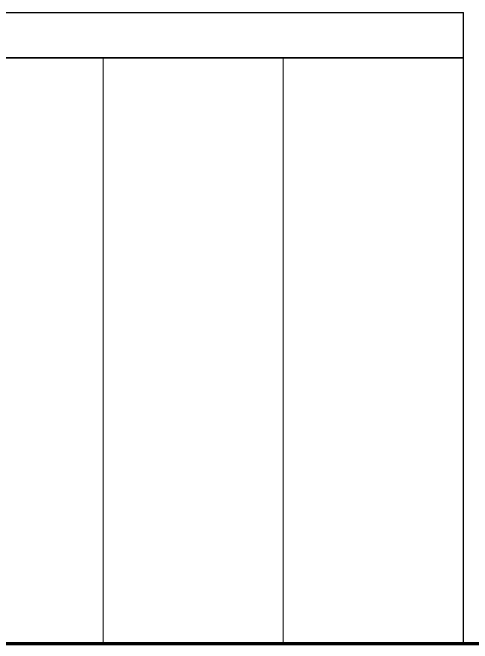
# Model space of a CAD drawing. Header units: metres. Extents: x 2876.2 to 2912.6, y 1279.6 to 1291.5.
# Drawn here: x 2907.74 to 2910.291, y 1288.019 to 1291.519 of the extents above; entities that cross this region are included whole.
import ezdxf

# ---------------------------------------------------------------- set-up
doc = ezdxf.new("R2010")
doc.units = ezdxf.units.M
doc.layers.add('CRISTALES', color=142, linetype='Continuous', lineweight=5)
doc.layers.add('Fach 1', color=180, linetype='Continuous')

msp = doc.modelspace()

# ---------------------------------------------------------------- linework, layer by layer
at = {"lineweight": 80}
msp.add_line((2894.7448, 1288.019), (2912.6428, 1288.019), dxfattribs=at)
at = {"layer": 'CRISTALES'}
for p, q in [((2908.2423, 1291.269, -0.0001), (2908.2423, 1288.019, -0.0001)), ((2909.2423, 1291.269, -0.0001), (2909.2423, 1288.019, -0.0001))]:
    msp.add_line(p, q, dxfattribs=at)
at = {"layer": 'Fach 1'}
for p, q in [((2900.2423, 1291.519, -0.0001), (2910.2422, 1291.519, -0.0001)), ((2910.2422, 1291.269, -0.0001), (2910.2422, 1291.519, -0.0001)), ((2900.2423, 1291.269, -0.0001), (2910.2422, 1291.269, -0.0001))]:
    msp.add_line(p, q, dxfattribs=at)
at = {"layer": 'Fach 1', "elevation": -0.0001}
msp.add_lwpolyline([(2900.2423, 1288.019), (2910.2422, 1288.019), (2910.2422, 1291.269), (2900.2423, 1291.269), (2900.2423, 1288.019)], dxfattribs=at)

doc.saveas('drawing.dxf')
